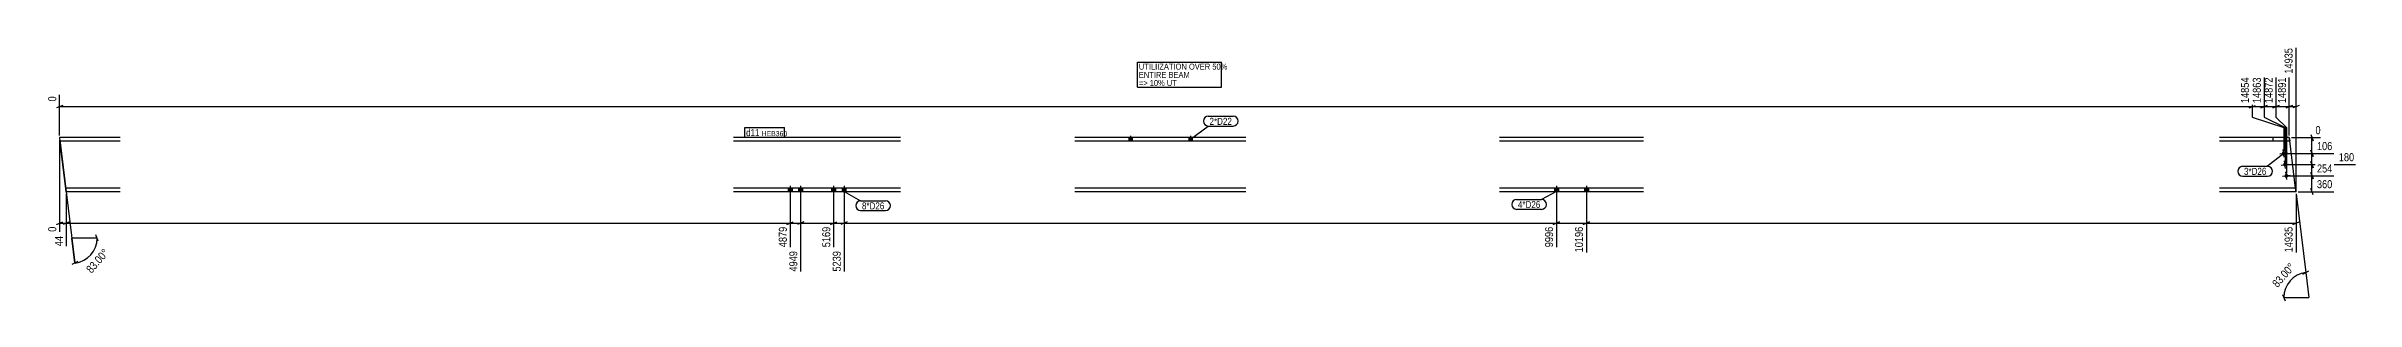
# Model space of a CAD drawing. Header units: millimetres. Extents: x 31 to 40411, y 31 to 1736.
# Drawn here: x 31 to 15455, y 42 to 1736 of the extents above; entities that cross this region are included whole.
import ezdxf

# ---------------------------------------------------------------- set-up
doc = ezdxf.new("R2010")
doc.units = ezdxf.units.MM
doc.linetypes.add('DXK_LINE_DOT2', pattern=[3.9198, 1.9599, -1.9599])
for name, color, linetype in [('MÅLSÆTNING', 7, 'Continuous'), ('STÅL', 7, 'Continuous'), ('TEKST', 7, 'Continuous')]:
    doc.layers.add(name, color=color, linetype=linetype)
doc.styles.add('Arial Narrow', font='ARIALN.TTF', dxfattribs={"height": 0.2})

msp = doc.modelspace()

# ---------------------------------------------------------------- hatches: boundary and pattern name
at = {"layer": 'STÅL', "linetype": 'Continuous'}
for points in [[(7261, 1106), (7283, 1106), (7283, 1128), (7261, 1128)], [(7661, 1106), (7683, 1106), (7683, 1128), (7661, 1128)], [(14961, 1021, -1), (14987, 1024, -1)], [(14970, 947, -1), (14996, 950, -1)], [(4986, 768), (5012, 768), (5012, 791), (4986, 791)], [(4986, 768), (5012, 768), (5012, 791), (4986, 791)], [(5056, 768), (5082, 768), (5082, 791), (5056, 791)], [(5056, 768), (5082, 768), (5082, 791), (5056, 791)], [(5276, 768), (5302, 768), (5302, 791), (5276, 791)], [(5276, 768), (5302, 768), (5302, 791), (5276, 791)], [(5346, 768), (5372, 768), (5372, 791), (5346, 791)], [(5346, 768), (5372, 768), (5372, 791), (5346, 791)], [(10104, 768), (10130, 768), (10130, 791), (10104, 791)], [(10104, 768), (10130, 768), (10130, 791), (10104, 791)], [(10304, 768), (10330, 768), (10330, 791), (10304, 791)], [(10304, 768), (10330, 768), (10330, 791), (10304, 791)], [(14979, 872, -1), (15005, 875, -1)]]:
    msp.add_hatch(color=3, dxfattribs=at).paths.add_polyline_path(points)

# ---------------------------------------------------------------- linework, layer by layer
at = {"layer": 'MÅLSÆTNING', "color": 7, "linetype": 'Continuous'}
for p, q in [((15056, 782), (15056, 1725)), ((120, 1142), (120, 1413)), ((14764, 1529), (14764, 1265)), ((14843, 1529), (14843, 1265)), ((15011, 1142), (15011, 1529)), ((141, 1343), (99, 1326)), ((120, 1335), (14764, 1335)), ((14743, 1326), (14785, 1343)), ((14764, 1265), (14974, 1195)), ((14764, 1265), (14974, 1195)), ((14843, 1265), (14983, 1195)), ((14843, 1265), (14983, 1195)), ((14901, 1326), (14943, 1343)), ((14922, 1335), (15011, 1335)), ((14922, 1265), (14992, 1195)), ((14922, 1265), (14992, 1195)), ((14990, 1326), (15032, 1343)), ((15032, 1343), (14990, 1326)), ((15011, 1335), (15056, 1335)), ((15077, 1343), (15035, 1326)), ((120, 1114), (120, 501)), ((122, 1114), (223, 293)), ((14974, 1195), (14974, 1037)), ((14974, 1195), (14974, 1037)), ((14983, 1195), (14983, 962)), ((14983, 1195), (14983, 962)), ((14992, 1195), (14992, 888)), ((14992, 1195), (14992, 888)), ((15025, 1128), (15220, 1128)), ((15154, 1149), (15171, 1107)), ((15162, 1023), (15162, 1128)), ((14988, 1023), (15309, 1023)), ((14988, 1023), (15309, 1023)), ((14997, 948), (15454, 948)), ((14997, 948), (15454, 948)), ((15171, 1002), (15154, 1044)), ((15154, 1044), (15171, 1002)), ((15171, 927), (15154, 969)), ((15162, 948), (15162, 1023)), ((15162, 874), (15162, 948)), ((15006, 874), (15309, 874)), ((15006, 874), (15309, 874)), ((15171, 853), (15154, 895)), ((15154, 895), (15171, 853)), ((15171, 747), (15154, 789)), ((15162, 768), (15162, 874)), ((165, 754), (165, 405)), ((165, 754), (165, 405)), ((4999, 711), (4999, 398)), ((5069, 711), (5069, 236)), ((5069, 711), (5069, 236)), ((5289, 711), (5289, 398)), ((5359, 711), (5359, 236)), ((10117, 711), (10117, 398)), ((10117, 711), (10117, 398)), ((10317, 711), (10317, 364)), ((10317, 711), (10317, 364)), ((15056, 754), (15056, 364)), ((15070, 768), (15309, 768)), ((99, 550), (141, 567)), ((120, 558), (165, 558)), ((186, 567), (144, 550)), ((186, 567), (144, 550)), ((165, 558), (4999, 558)), ((379, 438), (362, 480)), ((4978, 550), (5020, 567)), ((4978, 550), (5020, 567)), ((4999, 558), (5069, 558)), ((5090, 567), (5048, 550)), ((5090, 567), (5048, 550)), ((5069, 558), (5289, 558)), ((5268, 550), (5310, 567)), ((5268, 550), (5310, 567)), ((5289, 558), (5359, 558)), ((5380, 567), (5338, 550)), ((5359, 558), (10117, 558)), ((10138, 567), (10096, 550)), ((10096, 550), (10138, 567)), ((10117, 558), (10317, 558)), ((10338, 567), (10296, 550)), ((10296, 550), (10338, 567)), ((10317, 558), (15056, 558)), ((15035, 550), (15077, 567)), ((371, 459), (203, 459)), ((223, 293), (203, 459)), ((243, 304), (203, 282)), ((15102, 219), (15142, 241)), ((15122, 230), (15142, 63)), ((14966, 84), (14983, 42)), ((14974, 63), (15142, 63))]:
    msp.add_line(p, q, dxfattribs=at)
for centre, start, end in [((203, 459), 277, 360), ((15142, 63), 96.9998, 180)]:
    msp.add_arc(centre, 168, start, end, dxfattribs=at)
at = {"layer": 'STÅL', "color": 2, "linetype": 'Continuous'}
for p, q in [((525, 1128), (120, 1128)), ((120, 1128), (123, 1106)), ((160, 807), (123, 1106)), ((123, 1106), (525, 1106)), ((5737, 1128), (4621, 1128)), ((4621, 1106), (5737, 1106)), ((8043, 1128), (6901, 1128)), ((6901, 1106), (8043, 1106)), ((10698, 1128), (9736, 1128)), ((9736, 1106), (10698, 1106)), ((15011, 1128), (14544, 1128)), ((14544, 1106), (15014, 1106)), ((14904, 1106), (14904, 1128)), ((15011, 1128), (15014, 1106)), ((15053, 791), (15014, 1106)), ((15014, 1106), (15014, 1106)), ((165, 768), (160, 807)), ((525, 791), (162, 791)), ((5737, 791), (4621, 791)), ((8043, 791), (6901, 791)), ((10698, 791), (9736, 791)), ((15053, 791), (14544, 791)), ((15056, 768), (15053, 791)), ((525, 768), (165, 768)), ((5737, 768), (4621, 768)), ((8043, 768), (6901, 768)), ((10698, 768), (9736, 768)), ((15056, 768), (14544, 768))]:
    msp.add_line(p, q, dxfattribs=at)
at = {"layer": 'STÅL', "color": 3, "linetype": 'Continuous'}
for p, q in [((7261, 1128), (7261, 1106)), ((7272, 1141), (7272, 1106)), ((7283, 1128), (7283, 1106)), ((7661, 1128), (7661, 1106)), ((7672, 1141), (7672, 1106)), ((7683, 1128), (7683, 1106)), ((14948, 1020), (15000, 1026)), ((14957, 945), (15009, 951)), ((14977, 997), (14971, 1049)), ((14986, 922), (14980, 974)), ((4986, 791), (4986, 768)), ((4986, 791), (4986, 768)), ((4999, 806), (4999, 701)), ((4999, 806), (4999, 701)), ((5012, 791), (5012, 768)), ((5012, 791), (5012, 768)), ((5056, 791), (5056, 768)), ((5056, 791), (5056, 768)), ((5069, 806), (5069, 701)), ((5069, 806), (5069, 701)), ((5082, 791), (5082, 768)), ((5082, 791), (5082, 768)), ((5276, 791), (5276, 768)), ((5276, 791), (5276, 768)), ((5289, 806), (5289, 701)), ((5289, 806), (5289, 701)), ((5302, 791), (5302, 768)), ((5302, 791), (5302, 768)), ((5346, 791), (5346, 768)), ((5346, 791), (5346, 768)), ((5359, 806), (5359, 701)), ((5359, 806), (5359, 701)), ((5372, 791), (5372, 768)), ((5372, 791), (5372, 768)), ((10104, 791), (10104, 768)), ((10104, 791), (10104, 768)), ((10117, 806), (10117, 701)), ((10117, 806), (10117, 701)), ((10130, 791), (10130, 768)), ((10130, 791), (10130, 768)), ((10304, 791), (10304, 768)), ((10304, 791), (10304, 768)), ((10317, 806), (10317, 701)), ((10317, 806), (10317, 701)), ((10330, 791), (10330, 768)), ((10330, 791), (10330, 768)), ((14966, 871), (15018, 877)), ((14995, 848), (14989, 900))]:
    msp.add_line(p, q, dxfattribs=at)
at = {"layer": 'STÅL', "color": 7, "linetype": 'DXK_LINE_DOT2'}
for p, q in [((15014, 1106), (15011, 1128)), ((15014, 1106), (15014, 1106)), ((15014, 1106), (15014, 1106)), ((15053, 791), (15056, 768))]:
    msp.add_line(p, q, dxfattribs=at)

# ---------------------------------------------------------------- wipeouts: each hides what was drawn before it
at = {"color": 0, "linetype": 'Continuous'}
msp.add_wipeout([(7561, 1472), (7561, 1514), (7328, 1514), (7328, 1472)], dxfattribs=at).dxf.layer = 'TEKST'
at = {"color": 0}
msp.add_wipeout([(14858, 880), (14858, 929), (14709, 929), (14709, 880)], dxfattribs=at).dxf.layer = 'TEKST'

# ---------------------------------------------------------------- next in the draw order: wipeouts: each hides what was drawn before it
at = {"color": 0, "linetype": 'Continuous'}
for points, layer in [([(15044, 1736), (14966, 1736), (14966, 1543), (15044, 1543)], 'MÅLSÆTNING'), ([(109, 1414), (31, 1414), (31, 1357), (109, 1357)], 'MÅLSÆTNING'), ([(14753, 1540), (14674, 1540), (14674, 1347), (14753, 1347)], 'MÅLSÆTNING'), ([(15231, 1139), (15231, 1218), (15175, 1218), (15175, 1139)], 'MÅLSÆTNING'), ([(153, 484), (75, 484), (75, 394), (153, 394)], 'MÅLSÆTNING'), ([(10106, 546), (10027, 546), (10027, 387), (10106, 387)], 'MÅLSÆTNING'), ([(10306, 546), (10227, 546), (10227, 353), (10306, 353)], 'MÅLSÆTNING'), ([(15044, 546), (14966, 546), (14966, 353), (15044, 353)], 'MÅLSÆTNING'), ([(5058, 383), (4980, 383), (4980, 225), (5058, 225)], 'MÅLSÆTNING'), ([(5348, 383), (5270, 383), (5270, 225), (5348, 225)], 'MÅLSÆTNING'), ([(7640, 1526), (7640, 1568), (7328, 1568), (7328, 1526)], 'TEKST')]:
    msp.add_wipeout(points, dxfattribs=at).dxf.layer = layer
at = {"color": 0}
for points, layer in [([(470, 360), (412, 412), (275, 258), (334, 206)], 'MÅLSÆTNING'), ([(7950, 1213), (7950, 1262), (7800, 1262), (7800, 1213)], 'TEKST'), ([(4795, 1138), (4795, 1187), (4705, 1187), (4705, 1138)], 'TEKST'), ([(14858, 880), (14858, 929), (14709, 929), (14709, 880)], 'TEKST'), ([(5628, 650), (5628, 699), (5479, 699), (5479, 650)], 'TEKST'), ([(10009, 659), (10009, 708), (9860, 708), (9860, 659)], 'TEKST')]:
    msp.add_wipeout(points, dxfattribs=at).dxf.layer = layer

# ---------------------------------------------------------------- next in the draw order: linework, layer by layer
at = {"layer": 'MÅLSÆTNING', "color": 7, "linetype": 'Continuous'}
for p, q in [((14922, 1529), (14922, 1265)), ((15011, 1142), (15011, 1529)), ((4999, 711), (4999, 398)), ((5289, 711), (5289, 398)), ((5359, 711), (5359, 236))]:
    msp.add_line(p, q, dxfattribs=at)
at = {"layer": 'TEKST', "color": 7, "linetype": 'Continuous'}
for p, q in [((7320, 1463), (7879, 1463)), ((14700, 937), (14866, 937)), ((14974, 1023), (14866, 937)), ((14700, 871), (14866, 871))]:
    msp.add_line(p, q, dxfattribs=at)
for centre, start, end in [((14700, 904), 90, 270), ((14866, 904), 270, 90)]:
    msp.add_arc(centre, 32.9, start, end, dxfattribs=at)

# ---------------------------------------------------------------- next in the draw order: texts
at = {"layer": 'MÅLSÆTNING', "color": 3, "linetype": 'Continuous', "style": 'Arial Narrow'}
for s, p in [('14935', (15033, 1554)), ('0', (98, 1369)), ('14854', (14742, 1358)), ('9996', (10094, 398)), ('10196', (10294, 364)), ('14935', (15033, 364)), ('4949', (5047, 236)), ('5239', (5337, 236))]:
    msp.add_text(s, height=53.4, rotation=90.0002, dxfattribs=at).set_placement(p)
msp.add_text('0', height=53.4, dxfattribs=at).set_placement((15186, 1151))
at = {"layer": 'MÅLSÆTNING', "color": 3, "style": 'Arial Narrow'}
msp.add_text('83.00°', height=53.4, rotation=48.5009, dxfattribs=at).set_placement((333, 221))
at = {"layer": 'TEKST', "color": 3, "style": 'Arial Narrow'}
msp.add_text('3*D26', height=46.8, dxfattribs=at).set_placement((14709, 880))

# ---------------------------------------------------------------- next in the draw order: wipeouts: each hides what was drawn before it
at = {"color": 0, "linetype": 'Continuous'}
for points, layer in [([(109, 546), (31, 546), (31, 489), (109, 489)], 'MÅLSÆTNING'), ([(7871, 1581), (7871, 1623), (7328, 1623), (7328, 1581)], 'TEKST')]:
    msp.add_wipeout(points, dxfattribs=at).dxf.layer = layer
at = {"color": 0}
for points in [[(7950, 1213), (7950, 1262), (7800, 1262), (7800, 1213)], [(4795, 1138), (4795, 1187), (4705, 1187), (4705, 1138)], [(5628, 650), (5628, 699), (5479, 699), (5479, 650)], [(10009, 659), (10009, 708), (9860, 708), (9860, 659)]]:
    msp.add_wipeout(points, dxfattribs=at).dxf.layer = 'TEKST'

# ---------------------------------------------------------------- next in the draw order: linework, layer by layer
at = {"layer": 'TEKST', "color": 7, "linetype": 'Continuous'}
for p, q in [((7320, 1631), (7879, 1631)), ((7320, 1463), (7320, 1631)), ((7879, 1463), (7879, 1631)), ((7792, 1271), (7958, 1271)), ((4697, 1130), (4697, 1195)), ((7672, 1117), (7792, 1205)), ((7792, 1205), (7958, 1205)), ((5359, 770), (5470, 707)), ((5470, 707), (5636, 707)), ((5470, 642), (5636, 642)), ((9851, 716), (10017, 716)), ((9851, 651), (10017, 651)), ((10117, 770), (10017, 716))]:
    msp.add_line(p, q, dxfattribs=at)
for centre, start, end in [((7792, 1238), 90, 270), ((7958, 1238), 270, 90), ((5470, 675), 90, 270), ((5636, 675), 270, 90), ((9851, 683), 90, 270), ((10017, 683), 270, 90)]:
    msp.add_arc(centre, 32.9, start, end, dxfattribs=at)

# ---------------------------------------------------------------- next in the draw order: texts
at = {"layer": 'MÅLSÆTNING', "color": 3, "linetype": 'Continuous', "style": 'Arial Narrow'}
for s, p in [('0', (98, 501)), ('44', (142, 405))]:
    msp.add_text(s, height=53.4, rotation=90.0002, dxfattribs=at).set_placement(p)
at = {"layer": 'TEKST', "color": 3, "linetype": 'Continuous', "style": 'Arial Narrow'}
for s, height, p in [('UTILIIZATION OVER 50%', 40.09, (7328, 1581)), ('ENTIRE BEAM', 40.09, (7328, 1526)), ('=> 10% UT', 40.1, (7328, 1472))]:
    msp.add_text(s, height=height, dxfattribs=at).set_placement(p)
at = {"layer": 'TEKST', "color": 3, "style": 'Arial Narrow'}
for s, p in [('2*D22', (7800, 1213)), ('8*D26', (5479, 650)), ('4*D26', (9860, 659))]:
    msp.add_text(s, height=46.8, dxfattribs=at).set_placement(p)

# ---------------------------------------------------------------- next in the draw order: wipeouts: each hides what was drawn before it
at = {"color": 0, "linetype": 'Continuous'}
for points in [[(15000, 1540), (14922, 1540), (14922, 1347), (15000, 1347)], [(15310, 1034), (15310, 1112), (15185, 1112), (15185, 1034)], [(4988, 546), (4910, 546), (4910, 387), (4988, 387)], [(5278, 546), (5200, 546), (5200, 387), (5278, 387)]]:
    msp.add_wipeout(points, dxfattribs=at).dxf.layer = 'MÅLSÆTNING'
at = {"color": 0}
msp.add_wipeout([(4952, 1138), (4952, 1173), (4809, 1173), (4809, 1138)], dxfattribs=at).dxf.layer = 'TEKST'

# ---------------------------------------------------------------- next in the draw order: linework, layer by layer
at = {"layer": 'MÅLSÆTNING', "color": 7, "linetype": 'Continuous'}
for p, q in [((14922, 1529), (14922, 1265)), ((14822, 1326), (14864, 1343)), ((14843, 1335), (14922, 1335)), ((14943, 1343), (14901, 1326)), ((15154, 969), (15171, 927)), ((5380, 567), (5338, 550))]:
    msp.add_line(p, q, dxfattribs=at)

# ---------------------------------------------------------------- next in the draw order: texts
at = {"layer": 'MÅLSÆTNING', "color": 3, "linetype": 'Continuous', "style": 'Arial Narrow'}
for s, p in [('14891', (14989, 1358)), ('4879', (4977, 398)), ('5169', (5267, 398))]:
    msp.add_text(s, height=53.4, rotation=90.0002, dxfattribs=at).set_placement(p)
msp.add_text('106', height=53.4, dxfattribs=at).set_placement((15196, 1045))

# ---------------------------------------------------------------- next in the draw order: wipeouts: each hides what was drawn before it
at = {"color": 0}
msp.add_wipeout([(4952, 1138), (4952, 1173), (4809, 1173), (4809, 1138)], dxfattribs=at).dxf.layer = 'TEKST'

# ---------------------------------------------------------------- next in the draw order: linework, layer by layer
at = {"layer": 'TEKST', "color": 7, "linetype": 'Continuous'}
for p, q in [((4697, 1195), (4961, 1195)), ((4697, 1130), (4961, 1130)), ((4961, 1130), (4961, 1195))]:
    msp.add_line(p, q, dxfattribs=at)

# ---------------------------------------------------------------- next in the draw order: texts
at = {"layer": 'TEKST', "color": 3, "style": 'Arial Narrow'}
for s, height, p in [('d11', 46.8, (4705, 1138)), ('HEB360', 33.4, (4809, 1138))]:
    msp.add_text(s, height=height, dxfattribs=at).set_placement(p)

# ---------------------------------------------------------------- next in the draw order: wipeouts: each hides what was drawn before it
at = {"color": 0, "linetype": 'Continuous'}
for points in [[(14911, 1540), (14833, 1540), (14833, 1347), (14911, 1347)], [(15455, 959), (15455, 1038), (15331, 1038), (15331, 959)]]:
    msp.add_wipeout(points, dxfattribs=at).dxf.layer = 'MÅLSÆTNING'

# ---------------------------------------------------------------- next in the draw order: linework, layer by layer
at = {"layer": 'MÅLSÆTNING', "color": 7, "linetype": 'Continuous'}
for p, q in [((14764, 1529), (14764, 1265)), ((14843, 1529), (14843, 1265)), ((14743, 1326), (14785, 1343)), ((14764, 1335), (14843, 1335)), ((14864, 1343), (14822, 1326))]:
    msp.add_line(p, q, dxfattribs=at)

# ---------------------------------------------------------------- next in the draw order: texts
at = {"layer": 'MÅLSÆTNING', "color": 3, "linetype": 'Continuous', "style": 'Arial Narrow'}
msp.add_text('14872', height=53.4, rotation=90.0002, dxfattribs=at).set_placement((14900, 1358))
msp.add_text('180', height=53.4, dxfattribs=at).set_placement((15342, 971))

# ---------------------------------------------------------------- next in the draw order: wipeouts: each hides what was drawn before it
at = {"color": 0, "linetype": 'Continuous'}
for points in [[(14832, 1540), (14754, 1540), (14754, 1347), (14832, 1347)], [(15310, 885), (15310, 963), (15185, 963), (15185, 885)]]:
    msp.add_wipeout(points, dxfattribs=at).dxf.layer = 'MÅLSÆTNING'

# ---------------------------------------------------------------- next in the draw order: texts
at = {"layer": 'MÅLSÆTNING', "color": 3, "linetype": 'Continuous', "style": 'Arial Narrow'}
msp.add_text('14863', height=53.4, rotation=90.0002, dxfattribs=at).set_placement((14821, 1358))

# ---------------------------------------------------------------- next in the draw order: wipeouts: each hides what was drawn before it
at = {"color": 0, "linetype": 'Continuous'}
msp.add_wipeout([(15310, 779), (15310, 858), (15185, 858), (15185, 779)], dxfattribs=at).dxf.layer = 'MÅLSÆTNING'

# ---------------------------------------------------------------- next in the draw order: linework, layer by layer
at = {"layer": 'MÅLSÆTNING', "color": 7, "linetype": 'Continuous'}
msp.add_line((15057, 754), (15122, 230), dxfattribs=at)

# ---------------------------------------------------------------- next in the draw order: texts
at = {"layer": 'MÅLSÆTNING', "color": 3, "linetype": 'Continuous', "style": 'Arial Narrow'}
for s, p in [('254', (15196, 896)), ('360', (15196, 791))]:
    msp.add_text(s, height=53.4, dxfattribs=at).set_placement(p)

# ---------------------------------------------------------------- next in the draw order: wipeouts: each hides what was drawn before it
at = {"color": 0}
msp.add_wipeout([(15069, 265), (15011, 317), (14874, 163), (14933, 111)], dxfattribs=at).dxf.layer = 'MÅLSÆTNING'

# ---------------------------------------------------------------- next in the draw order: texts
at = {"layer": 'MÅLSÆTNING', "color": 3, "style": 'Arial Narrow'}
msp.add_text('83.00°', height=53.4, rotation=48.5009, dxfattribs=at).set_placement((14932, 126))

doc.saveas('drawing.dxf')
